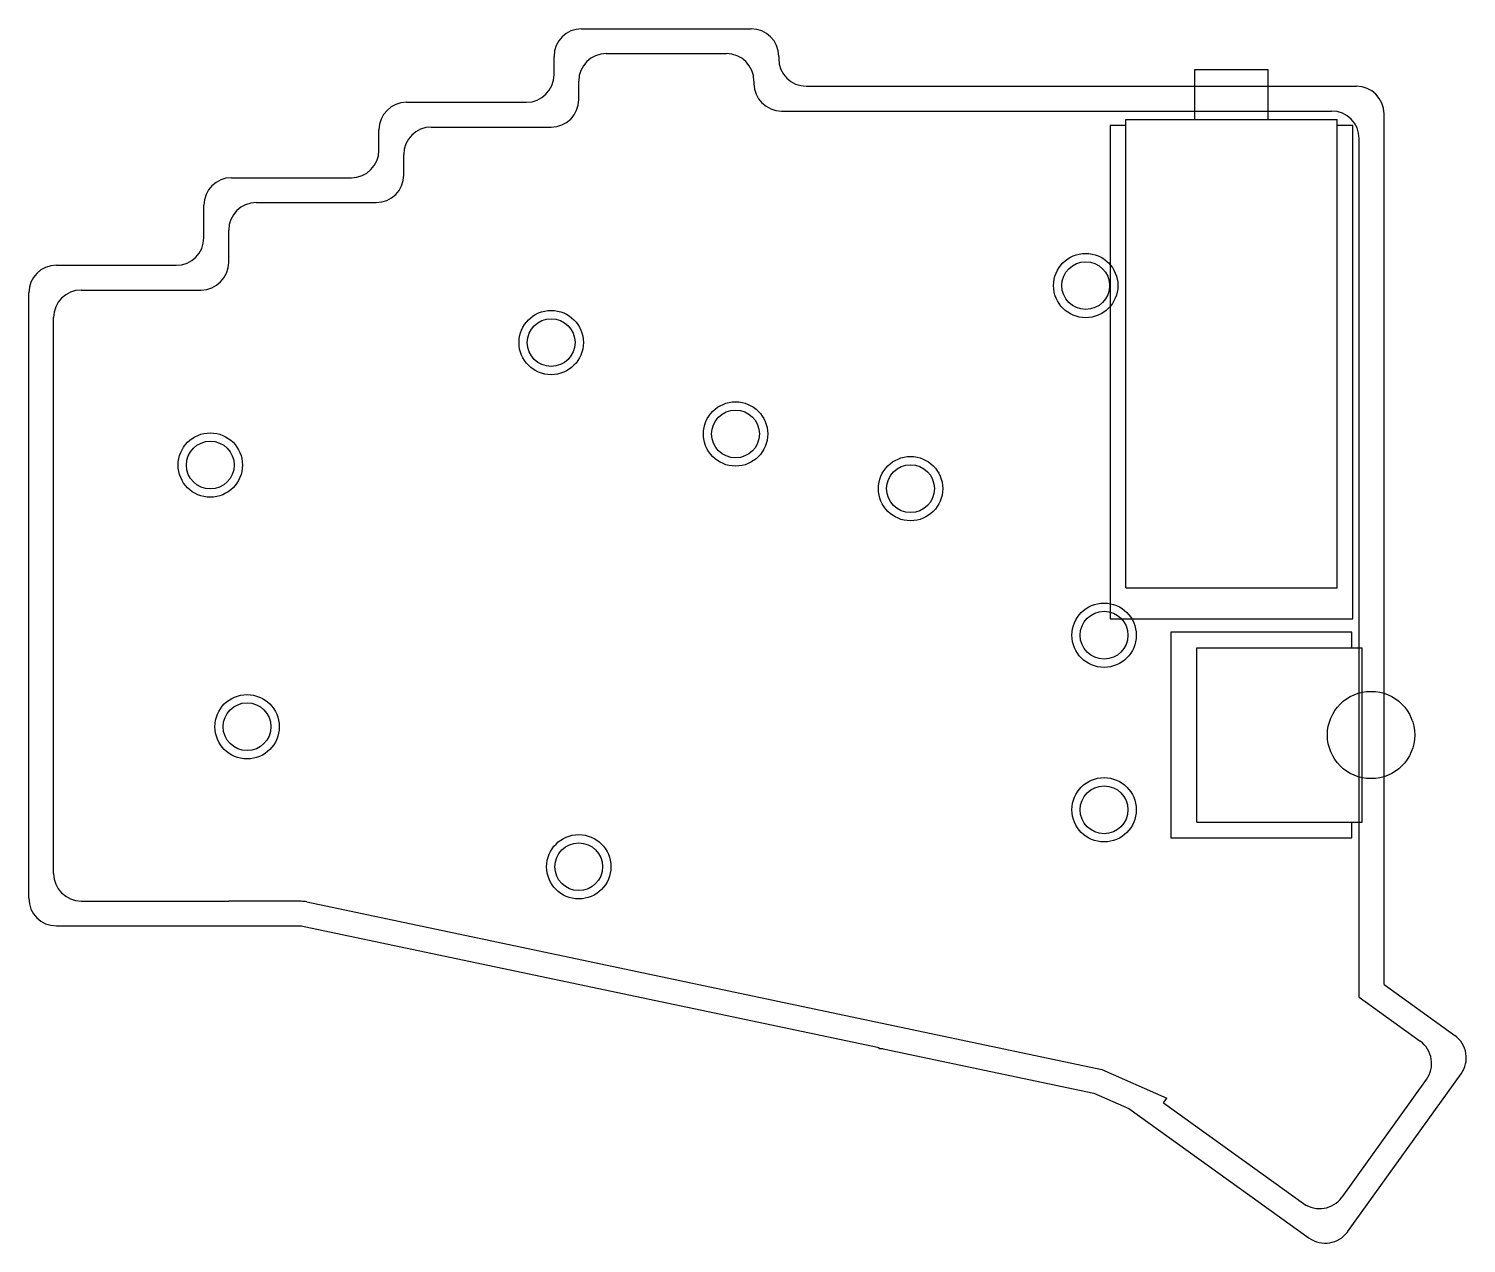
# Model space of a CAD drawing. Header units: millimetres. Extents: x 88 to 244, y -118 to 14.
import ezdxf

# ---------------------------------------------------------------- set-up
doc = ezdxf.new("R2010")
doc.units = ezdxf.units.MM

msp = doc.modelspace()

# ---------------------------------------------------------------- linework, layer by layer
for p, q in [((147.93, 13.96), (166.38, 13.96)), ((144.93, 8.96), (144.93, 10.96)), ((150.62, 11.26), (163.68, 11.26)), ((169.38, 10.96), (169.38, 10.71)), ((222.63, 9.5), (214.63, 9.5)), ((214.63, 9.5), (214.63, 4.1)), ((222.63, 4.1), (222.63, 9.5)), ((147.62, 6.26), (147.62, 8.26)), ((166.68, 8.26), (166.68, 8.01)), ((172.38, 7.71), (188.43, 7.71)), ((188.43, 7.71), (188.43, 7.71)), ((188.43, 7.71), (232.24, 7.71)), ((128.88, 5.96), (141.93, 5.96)), ((169.68, 5.01), (185.72, 5.01)), ((185.72, 5.01), (185.72, 5.01)), ((185.72, 5.01), (229.54, 5.01)), ((235.24, -90.07), (235.24, 4.71)), ((131.57, 3.26), (144.62, 3.26)), ((207.13, 3.45), (205.43, 3.45)), ((205.43, 3.45), (205.43, -50.25)), ((207.13, -46.9), (207.13, 4.1)), ((207.13, 4.1), (230.13, 4.1)), ((230.13, -46.9), (230.13, 4.1)), ((231.83, 3.45), (230.13, 3.45)), ((231.83, -50.25), (231.83, 3.45)), ((125.88, 0.75), (125.88, 2.96)), ((232.54, -91.45), (232.54, 2.01)), ((128.57, -1.95), (128.57, 0.26)), ((109.83, -2.25), (122.88, -2.25)), ((106.83, -8.78), (106.83, -5.25)), ((112.53, -4.95), (125.58, -4.95)), ((109.53, -11.47), (109.53, -7.95)), ((90.78, -11.78), (103.83, -11.78)), ((87.78, -80.67), (87.78, -14.78)), ((93.47, -14.47), (106.53, -14.47)), ((90.47, -77.97), (90.47, -17.48)), ((207.13, -46.9), (230.13, -46.9)), ((205.43, -50.25), (231.83, -50.25)), ((231.73, -51.7), (212.03, -51.7)), ((212.03, -51.7), (212.03, -74.1)), ((231.73, -53.4), (231.73, -51.7)), ((214.88, -53.4), (232.88, -53.4)), ((214.88, -72.4), (214.88, -53.4)), ((232.88, -72.4), (232.88, -53.4)), ((214.88, -72.4), (232.88, -72.4)), ((231.73, -74.1), (231.73, -72.4)), ((212.03, -74.1), (231.73, -74.1)), ((93.47, -80.97), (109.53, -80.97)), ((109.53, -81), (109.53, -80.97)), ((117.41, -81), (109.53, -81)), ((118.03, -81.06), (204.52, -99.29)), ((90.78, -83.67), (106.83, -83.67)), ((106.83, -83.7), (106.83, -83.67)), ((117.13, -83.7), (106.83, -83.7)), ((180.32, -96.95), (117.75, -83.76)), ((235.24, -90.07), (242.94, -95.6)), ((232.54, -91.45), (239.17, -96.22)), ((180.32, -97.04), (180.32, -96.95)), ((180.74, -97.04), (180.32, -97.04)), ((180.74, -97.04), (203.68, -101.87)), ((204.52, -99.29), (211.62, -102.42)), ((231.28, -116.97), (243.62, -99.79)), ((230.67, -113.2), (239.86, -100.41)), ((203.68, -101.87), (207.49, -103.55)), ((211.25, -102.94), (211.62, -102.42)), ((211.25, -102.94), (226.48, -113.88)), ((207.48, -103.56), (207.49, -103.55)), ((207.48, -103.56), (227.1, -117.65))]:
    msp.add_line(p, q)
for centre, radius in [((202.78, -13.99), 3.5), ((202.78, -13.99), 2.6), ((144.62, -20.19), 3.5), ((144.62, -20.19), 2.6), ((164.68, -30.14), 3.5), ((164.68, -30.14), 2.6), ((107.53, -33.52), 3.5), ((107.53, -33.52), 2.6), ((183.72, -36.09), 3.5), ((183.72, -36.09), 2.6), ((204.78, -52.04), 3.5), ((204.78, -52.04), 2.6), ((111.53, -62), 3.5), ((111.53, -62), 2.6), ((233.83, -62.9), 4.75), ((204.78, -71.04), 3.5), ((204.78, -71.04), 2.6), ((147.62, -77.24), 3.5), ((147.62, -77.24), 2.6)]:
    msp.add_circle(centre, radius)
for centre, start, end in [((147.93, 10.96), 90, 180), ((166.38, 10.96), 0, 90), ((150.62, 8.26), 90, 180), ((163.68, 8.26), 0, 90), ((172.38, 10.71), 180, 270), ((141.93, 8.96), 270, 0), ((169.68, 8.01), 180, 270), ((144.62, 6.26), 270, 0), ((232.24, 4.71), 0, 90), ((128.88, 2.96), 90, 180), ((229.54, 2.01), 0, 90), ((131.57, 0.26), 90, 180), ((122.88, 0.75), 270, 0), ((109.83, -5.25), 90, 180), ((125.58, -1.95), 270, 0), ((112.53, -7.95), 90, 180), ((103.83, -8.78), 270, 0), ((90.78, -14.78), 90, 180), ((106.53, -11.47), 270, 0), ((93.47, -17.48), 90, 180), ((93.47, -77.97), 180, 270), ((90.78, -80.67), 180, 270), ((117.41, -84), 78.1, 90), ((117.13, -86.7), 78.1, 90), ((237.42, -98.66), 324.3, 54.3), ((241.19, -98.04), 324.3, 54.3), ((228.23, -111.45), 234.3, 324.3), ((228.85, -115.21), 234.3, 324.3)]:
    msp.add_arc(centre, 3, start, end)

doc.saveas('drawing.dxf')
